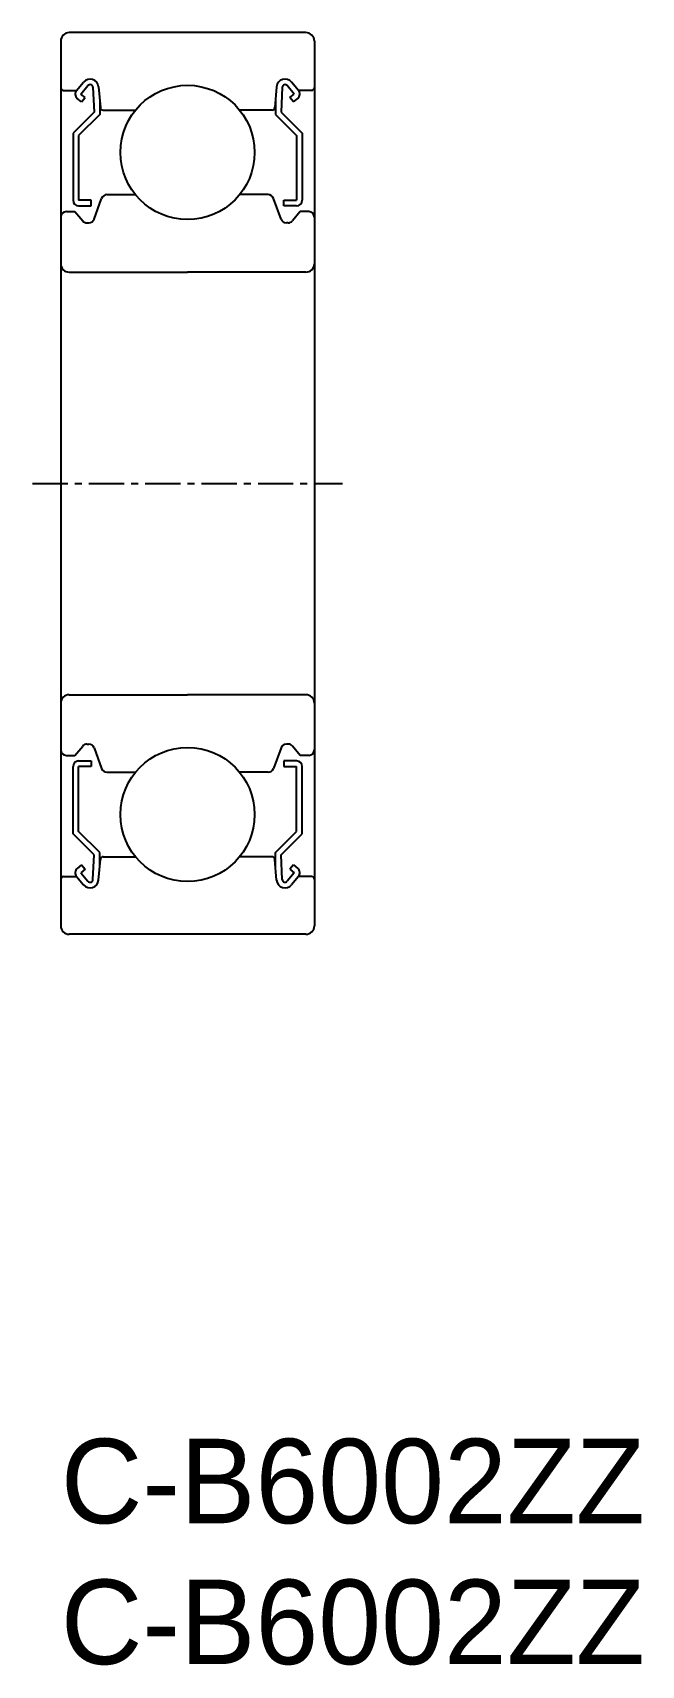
# Model space of a CAD drawing. Extents: x -1 to 20.6, y -8 to 49.9.
import ezdxf

# ---------------------------------------------------------------- set-up
doc = ezdxf.new("R2010")
doc.units = 0
doc.linetypes.add('CENTER', pattern=[2, 1.25, -0.25, 0.25, -0.25])
doc.layers.get('0').update_dxf_attribs({"linetype": 'CONTINUOUS'})
doc.layers.add('CENTER', color=1, linetype='CENTER')

msp = doc.modelspace()

# ---------------------------------------------------------------- linework, layer by layer
at = {"color": 7, "linetype": 'CONTINUOUS'}
for p, q in [((4.5, 49.906), (0.3, 49.906)), ((8.7, 49.906), (4.5, 49.906)), ((0, 49.606), (0, 18.206)), ((9, 49.606), (9, 18.206)), ((0.56, 47.856), (0.81, 48.154)), ((8.44, 47.856), (8.19, 48.154)), ((0.1, 47.856), (0.56, 47.856)), ((0.738, 47.446), (0.585, 47.574)), ((0.713, 47.727), (0.963, 48.026)), ((0.866, 47.599), (0.713, 47.727)), ((0.738, 47.446), (0.866, 47.599)), ((1.14, 47.966), (1.183, 47.089)), ((1.338, 47.987), (1.403, 47.248)), ((7.662, 47.987), (7.597, 47.248)), ((7.86, 47.966), (7.817, 47.089)), ((8.287, 47.727), (8.037, 48.026)), ((8.134, 47.599), (8.287, 47.727)), ((8.262, 47.446), (8.134, 47.599)), ((8.262, 47.446), (8.415, 47.574)), ((8.9, 47.856), (8.44, 47.856)), ((1.183, 47.089), (0.433, 46.339)), ((1.383, 47.006), (0.633, 46.256)), ((1.383, 47.476), (1.383, 47.006)), ((1.503, 47.156), (2.651, 47.156)), ((7.497, 47.156), (6.349, 47.156)), ((7.617, 47.476), (7.617, 47.006)), ((7.617, 47.006), (8.367, 46.256)), ((7.817, 47.089), (8.567, 46.339)), ((0.433, 46.339), (0.433, 43.956)), ((0.633, 46.256), (0.633, 43.956)), ((8.367, 46.256), (8.367, 43.956)), ((8.567, 46.339), (8.567, 43.956)), ((1.638, 44.156), (2.651, 44.156)), ((7.362, 44.156), (6.349, 44.156)), ((0.2, 43.556), (0.5, 43.556)), ((0.5, 43.556), (0.776, 43.228)), ((1.083, 43.956), (0.633, 43.956)), ((0.633, 43.756), (1.083, 43.756)), ((1.083, 43.756), (1.083, 43.956)), ((1.182, 43.288), (1.45, 44.025)), ((7.818, 43.288), (7.55, 44.025)), ((7.917, 43.956), (8.367, 43.956)), ((7.917, 43.756), (7.917, 43.956)), ((8.367, 43.756), (7.917, 43.756)), ((8.5, 43.556), (8.224, 43.228)), ((8.8, 43.556), (8.5, 43.556)), ((0.929, 43.156), (0.994, 43.156)), ((8.071, 43.156), (8.006, 43.156)), ((0.3, 41.406), (4.5, 41.406)), ((8.7, 41.406), (4.5, 41.406)), ((0.3, 26.406), (4.5, 26.406)), ((1.575, 26.406), (1.575, 26.406)), ((2.55, 26.406), (2.55, 26.406)), ((8.7, 26.406), (4.5, 26.406)), ((0.5, 24.256), (0.776, 24.585)), ((0.929, 24.656), (0.994, 24.656)), ((1.182, 24.525), (1.45, 23.788)), ((7.818, 24.525), (7.55, 23.788)), ((8.071, 24.656), (8.006, 24.656)), ((8.5, 24.256), (8.224, 24.585)), ((0.2, 24.256), (0.5, 24.256)), ((0.433, 21.473), (0.433, 23.856)), ((0.633, 24.056), (1.083, 24.056)), ((0.633, 21.556), (0.633, 23.856)), ((1.083, 23.856), (0.633, 23.856)), ((1.083, 24.056), (1.083, 23.856)), ((7.917, 24.056), (7.917, 23.856)), ((8.367, 24.056), (7.917, 24.056)), ((7.917, 23.856), (8.367, 23.856)), ((8.367, 21.556), (8.367, 23.856)), ((8.8, 24.256), (8.5, 24.256)), ((8.567, 21.473), (8.567, 23.856)), ((1.638, 23.656), (2.651, 23.656)), ((7.362, 23.656), (6.349, 23.656)), ((1.183, 20.723), (0.433, 21.473)), ((1.383, 20.806), (0.633, 21.556)), ((7.617, 20.806), (8.367, 21.556)), ((7.817, 20.723), (8.567, 21.473)), ((0.738, 20.366), (0.585, 20.238)), ((0.738, 20.366), (0.866, 20.213)), ((1.14, 19.846), (1.183, 20.723)), ((1.338, 19.825), (1.403, 20.565)), ((1.383, 20.336), (1.383, 20.806)), ((1.503, 20.656), (2.651, 20.656)), ((7.497, 20.656), (6.349, 20.656)), ((7.662, 19.825), (7.597, 20.565)), ((7.617, 20.336), (7.617, 20.806)), ((7.86, 19.846), (7.817, 20.723)), ((8.262, 20.366), (8.134, 20.213)), ((8.262, 20.366), (8.415, 20.238)), ((0.1, 19.956), (0.56, 19.956)), ((0.56, 19.956), (0.81, 19.659)), ((0.866, 20.213), (0.713, 20.085)), ((0.713, 20.085), (0.963, 19.787)), ((8.287, 20.085), (8.037, 19.787)), ((8.134, 20.213), (8.287, 20.085)), ((8.44, 19.956), (8.19, 19.659)), ((8.9, 19.956), (8.44, 19.956)), ((8.7, 17.906), (0.3, 17.906)), ((8.7, 17.906), (4.5, 17.906))]:
    msp.add_line(p, q, dxfattribs=at)
for centre in [(4.5, 45.656), (4.5, 22.156)]:
    msp.add_circle(centre, 2.381, dxfattribs=at)
for centre, radius, start, end in [((0.3, 49.606), 0.3, 90, 180), ((8.7, 49.606), 0.3, 0, 90), ((1.039, 47.961), 0.3, 4.99676, 140.00022), ((7.961, 47.961), 0.3, 39.99978, 175.00324), ((0.1, 47.956), 0.1, 180, 270), ((0.713, 47.728), 0.2, 140.00022, 230.08482), ((1.04, 47.961), 0.1, 2.81982, 140.00331), ((7.96, 47.961), 0.1, 39.99669, 177.18018), ((8.287, 47.728), 0.2, 309.91518, 39.99978), ((8.9, 47.956), 0.1, 270, 0), ((1.503, 47.256), 0.1, 184.99676, 269.9995), ((7.497, 47.256), 0.1, 270.0005, 355.00324), ((1.638, 43.956), 0.2, 90, 159.9919), ((7.362, 43.956), 0.2, 20.0081, 90), ((0.2, 43.356), 0.2, 90, 180), ((0.633, 43.956), 0.2, 180, 270), ((8.367, 43.956), 0.2, 270, 0), ((8.8, 43.356), 0.2, 0, 90), ((0.929, 43.356), 0.2, 219.99622, 270), ((0.994, 43.356), 0.2, 270, 339.9919), ((8.006, 43.356), 0.2, 200.0081, 270), ((8.071, 43.356), 0.2, 270, 320.00378), ((0.3, 41.706), 0.3, 180, 270), ((8.7, 41.706), 0.3, 270, 0), ((0.3, 26.106), 0.3, 90, 180), ((8.7, 26.106), 0.3, 0, 90), ((0.2, 24.456), 0.2, 180, 270), ((0.929, 24.456), 0.2, 90, 140.00378), ((0.994, 24.456), 0.2, 20.0081, 90), ((8.006, 24.456), 0.2, 90, 159.9919), ((8.071, 24.456), 0.2, 39.99622, 90), ((8.8, 24.456), 0.2, 270, 0), ((0.633, 23.856), 0.2, 90, 180), ((1.638, 23.856), 0.2, 200.0081, 270), ((7.362, 23.856), 0.2, 270, 339.9919), ((8.367, 23.856), 0.2, 0, 90), ((1.503, 20.556), 0.1, 90.0005, 175.00324), ((7.497, 20.556), 0.1, 4.99676, 89.9995), ((0.1, 19.856), 0.1, 90, 180), ((0.713, 20.085), 0.2, 129.91518, 219.99978), ((1.039, 19.852), 0.3, 219.99978, 355.00324), ((1.04, 19.851), 0.1, 219.99669, 357.18018), ((7.961, 19.852), 0.3, 184.99676, 320.00022), ((7.96, 19.851), 0.1, 182.81982, 320.00331), ((8.287, 20.085), 0.2, 320.00022, 50.08482), ((8.9, 19.856), 0.1, 0, 90), ((0.3, 18.206), 0.3, 180, 270), ((8.7, 18.206), 0.3, 270, 0)]:
    msp.add_arc(centre, radius, start, end, dxfattribs=at)
at = {"layer": 'CENTER', "color": 1, "linetype": 'CENTER'}
msp.add_line((-1, 33.906), (10, 33.906), dxfattribs=at)

# ---------------------------------------------------------------- texts
at = {"color": 7, "linetype": 'CONTINUOUS'}
for p in [(0, -3), (0, -8)]:
    msp.add_text('C-B6002ZZ', height=3, dxfattribs=at).set_placement(p)

doc.saveas('drawing.dxf')
